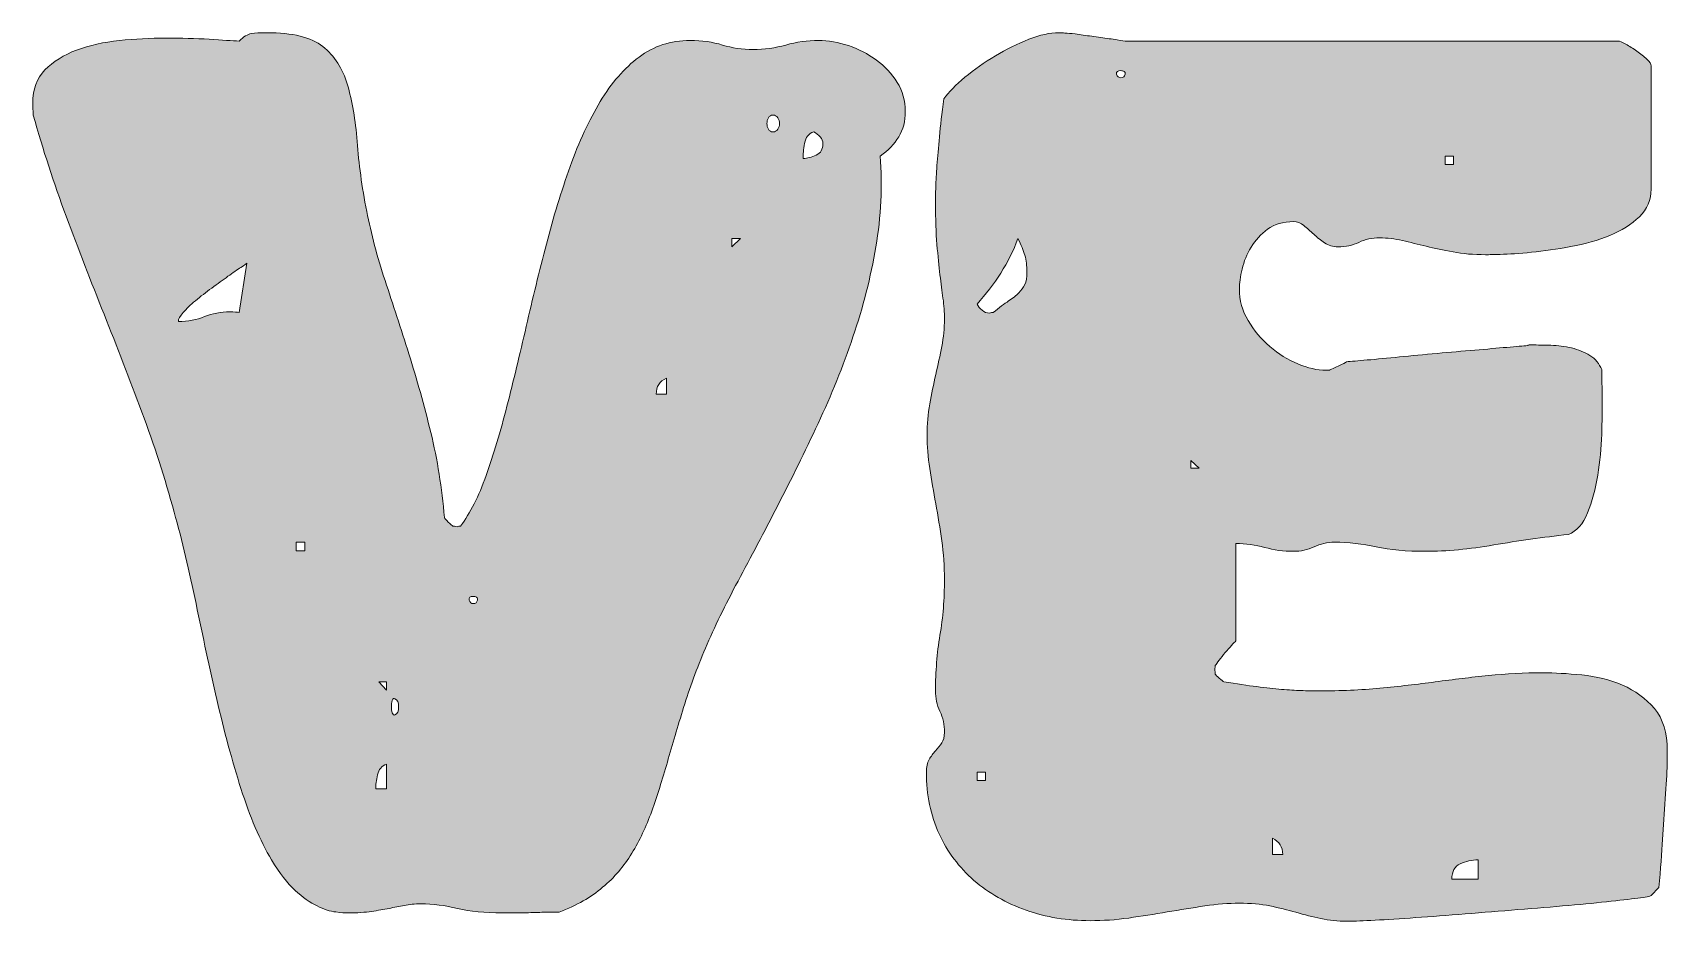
# Model space of a CAD drawing. Header units: inches. Extents: x 149 to 931, y -941 to -139.
# Drawn here: x 387.9 to 566.2, y -831.4 to -734.5 of the extents above; entities that cross this region are included whole.
import ezdxf

# ---------------------------------------------------------------- set-up
doc = ezdxf.new("R2010")
doc.units = ezdxf.units.IN
doc.header["$MEASUREMENT"] = 0
doc.layers.add('Layer 1', color=7, linetype='Continuous')

# ---------------------------------------------------------------- blocks, each defined once
blk = doc.blocks.new('block 4')
at = {"layer": 'Layer 1', "true_color": 0xff53a7}
h = blk.add_hatch(color=241, dxfattribs=at)
h.dxf.hatch_style = 2
edge = h.paths.add_edge_path()
edge.add_spline(control_points=[(439.09, -830.53), (437.21, -830.53), (435.59, -830.37), (434.23, -830.04), (432.88, -829.71), (431.54, -829.55), (430.23, -829.55), (429.57, -829.55), (428.97, -829.6), (428.42, -829.71), (427.88, -829.82), (427.32, -829.93), (426.75, -830.04), (426.18, -830.15), (425.54, -830.26), (424.84, -830.37), (424.14, -830.48), (423.29, -830.53), (422.28, -830.53), (421.98, -830.53), (421.53, -830.5), (420.94, -830.43), (420.35, -830.37), (419.67, -830.15), (418.9, -829.77), (418.14, -829.4), (417.34, -828.83), (416.5, -828.07), (415.67, -827.3), (414.82, -826.2), (413.94, -824.75), (412.67, -822.61), (411.56, -820.01), (410.6, -816.97), (409.63, -813.93), (408.76, -810.69), (407.97, -807.25), (407.18, -803.82), (406.43, -800.33), (405.7, -796.78), (404.98, -793.24), (404.18, -789.91), (403.31, -786.8), (402.3, -783.08), (401.13, -779.44), (399.79, -775.87), (398.46, -772.3), (397.08, -768.74), (395.66, -765.2), (394.24, -761.65), (392.86, -758.09), (391.52, -754.5), (390.19, -750.91), (388.99, -747.23), (387.94, -743.46), (387.94, -743.38), (387.93, -743.16), (387.91, -742.81), (387.89, -742.46), (387.88, -742.24), (387.88, -742.15), (387.88, -740.66), (388.33, -739.46), (389.22, -738.54), (390.12, -737.62), (391.27, -736.9), (392.67, -736.37), (394.07, -735.85), (395.63, -735.5), (397.33, -735.32), (399.04, -735.15), (400.72, -735.06), (402.39, -735.06), (404.1, -735.06), (405.67, -735.1), (407.12, -735.19), (408.56, -735.28), (409.65, -735.35), (410.4, -735.39), (410.88, -734.91), (411.33, -734.64), (411.74, -734.57), (412.16, -734.5), (412.65, -734.47), (413.22, -734.47), (413.22, -734.47), (413.42, -734.47), (413.42, -734.47), (416.22, -734.47), (418.26, -734.97), (419.53, -735.98), (420.8, -736.99), (421.69, -738.38), (422.22, -740.15), (422.74, -741.92), (423.09, -743.99), (423.27, -746.35), (423.44, -748.72), (423.79, -751.26), (424.32, -753.97), (424.8, -756.42), (425.47, -758.94), (426.32, -761.52), (427.18, -764.11), (428.04, -766.77), (428.92, -769.53), (429.79, -772.29), (430.59, -775.15), (431.31, -778.1), (432.03, -781.06), (432.53, -784.15), (432.79, -787.39), (432.83, -787.48), (432.97, -787.64), (433.22, -787.88), (433.46, -788.13), (433.62, -788.27), (433.71, -788.31), (433.71, -788.31), (433.91, -788.31), (433.91, -788.31), (433.95, -788.35), (434.04, -788.38), (434.17, -788.38), (434.21, -788.38), (434.28, -788.37), (434.37, -788.34), (434.45, -788.32), (434.52, -788.31), (434.56, -788.31), (435.61, -786.91), (436.54, -785.07), (437.35, -782.79), (438.16, -780.52), (438.92, -778), (439.62, -775.24), (440.32, -772.49), (441.02, -769.59), (441.72, -766.54), (442.42, -763.5), (443.15, -760.5), (443.92, -757.55), (444.68, -754.59), (445.55, -751.77), (446.51, -749.08), (447.47, -746.39), (448.57, -744.02), (449.79, -741.99), (451.02, -739.95), (452.43, -738.33), (454.03, -737.13), (455.63, -735.93), (457.48, -735.32), (459.58, -735.32), (460.89, -735.32), (462.07, -735.49), (463.12, -735.82), (464.17, -736.14), (465.29, -736.31), (466.47, -736.31), (467.7, -736.31), (468.89, -736.14), (470.05, -735.82), (471.21, -735.49), (472.4, -735.32), (473.63, -735.32), (474.68, -735.32), (475.76, -735.51), (476.88, -735.88), (478, -736.25), (479.01, -736.78), (479.93, -737.46), (480.85, -738.14), (481.61, -738.95), (482.2, -739.89), (482.79, -740.83), (483.08, -741.89), (483.08, -743.07), (483.08, -744.12), (482.84, -745.04), (482.36, -745.83), (481.88, -746.62), (481.2, -747.32), (480.33, -747.93), (480.59, -751.21), (480.43, -754.52), (479.87, -757.84), (479.3, -761.17), (478.47, -764.44), (477.37, -767.66), (476.28, -770.88), (475.01, -774.03), (473.56, -777.12), (472.12, -780.2), (470.65, -783.19), (469.16, -786.08), (467.68, -788.97), (466.23, -791.71), (464.83, -794.32), (463.43, -796.92), (462.25, -799.36), (461.28, -801.64), (460.32, -803.87), (459.52, -806.03), (458.89, -808.11), (458.25, -810.19), (457.66, -812.18), (457.12, -814.08), (456.57, -815.99), (456, -817.77), (455.41, -819.43), (454.82, -821.1), (454.09, -822.63), (453.24, -824.03), (452.39, -825.43), (451.33, -826.67), (450.06, -827.74), (448.79, -828.81), (447.21, -829.72), (445.33, -830.46), (445.11, -830.46), (444.71, -830.46), (444.12, -830.46), (443.52, -830.46), (442.89, -830.48), (442.21, -830.5), (441.53, -830.52), (440.9, -830.53), (440.31, -830.53), (439.72, -830.53), (439.31, -830.53), (439.09, -830.53)], knot_values=[0, 0, 0, 0, 1, 1, 1, 2, 2, 2, 3, 3, 3, 4, 4, 4, 5, 5, 5, 6, 6, 6, 7, 7, 7, 8, 8, 8, 9, 9, 9, 10, 10, 10, 11, 11, 11, 12, 12, 12, 13, 13, 13, 14, 14, 14, 15, 15, 15, 16, 16, 16, 17, 17, 17, 18, 18, 18, 19, 19, 19, 20, 20, 20, 21, 21, 21, 22, 22, 22, 23, 23, 23, 24, 24, 24, 25, 25, 25, 26, 26, 26, 27, 27, 27, 28, 28, 28, 29, 29, 29, 30, 30, 30, 31, 31, 31, 32, 32, 32, 33, 33, 33, 34, 34, 34, 35, 35, 35, 36, 36, 36, 37, 37, 37, 38, 38, 38, 39, 39, 39, 40, 40, 40, 41, 41, 41, 42, 42, 42, 43, 43, 43, 44, 44, 44, 45, 45, 45, 46, 46, 46, 47, 47, 47, 48, 48, 48, 49, 49, 49, 50, 50, 50, 51, 51, 51, 52, 52, 52, 53, 53, 53, 54, 54, 54, 55, 55, 55, 56, 56, 56, 57, 57, 57, 58, 58, 58, 59, 59, 59, 60, 60, 60, 61, 61, 61, 62, 62, 62, 63, 63, 63, 64, 64, 64, 65, 65, 65, 66, 66, 66, 67, 67, 67, 68, 68, 68, 69, 69, 69, 70, 70, 70, 71, 71, 71, 72, 72, 72, 73, 73, 73, 74, 74, 74, 75, 75, 75, 76, 76, 76, 77, 77, 77, 77], degree=3, periodic=1)
edge = h.paths.add_edge_path()
edge.add_spline(control_points=[(411.25, -759.62), (411.21, -759.66), (410.99, -759.81), (410.6, -760.08), (410.2, -760.34), (409.73, -760.67), (409.18, -761.06), (408.64, -761.46), (408.05, -761.88), (407.41, -762.34), (406.78, -762.8), (406.19, -763.26), (405.64, -763.72), (405.09, -764.18), (404.64, -764.61), (404.29, -765), (403.94, -765.39), (403.77, -765.72), (403.77, -765.99), (404.82, -765.99), (405.77, -765.81), (406.62, -765.46), (407.48, -765.11), (408.41, -764.94), (409.41, -764.94), (409.85, -764.94), (410.18, -764.96), (410.4, -765), (410.4, -765), (411.25, -759.62), (411.25, -759.62)], knot_values=[0, 0, 0, 0, 1, 1, 1, 2, 2, 2, 3, 3, 3, 4, 4, 4, 5, 5, 5, 6, 6, 6, 7, 7, 7, 8, 8, 8, 9, 9, 9, 10, 10, 10, 10], degree=3, periodic=1)
h.paths.add_polyline_path([(416.64, -790.08), (416.64, -791), (417.56, -791), (417.56, -790.08)])
edge = h.paths.add_edge_path()
edge.add_spline(control_points=[(426.49, -817), (426.49, -817), (426.49, -814.31), (426.49, -814.31), (425.96, -814.49), (425.63, -814.87), (425.5, -815.46), (425.37, -816.05), (425.3, -816.57), (425.3, -817), (425.3, -817), (426.49, -817), (426.49, -817)], knot_values=[0, 0, 0, 0, 1, 1, 1, 2, 2, 2, 3, 3, 3, 4, 4, 4, 4], degree=3, periodic=1)
h.paths.add_polyline_path([(426.49, -806.24), (426.49, -805.32), (425.63, -805.32)])
edge = h.paths.add_edge_path()
edge.add_spline(control_points=[(427.4, -808.93), (427.67, -808.8), (427.8, -808.5), (427.8, -808.04), (427.8, -807.58), (427.67, -807.29), (427.4, -807.16), (427.27, -807.07), (427.18, -807.13), (427.11, -807.35), (427.04, -807.57), (427.01, -807.8), (427.01, -808.04), (427.01, -808.28), (427.04, -808.5), (427.11, -808.7), (427.18, -808.89), (427.27, -808.97), (427.4, -808.93)], knot_values=[0, 0, 0, 0, 1, 1, 1, 2, 2, 2, 3, 3, 3, 4, 4, 4, 5, 5, 5, 6, 6, 6, 6], degree=3, periodic=1)
edge = h.paths.add_edge_path()
edge.add_spline(control_points=[(436.4, -796.39), (436.44, -796.26), (436.41, -796.16), (436.3, -796.09), (436.19, -796.03), (436.07, -795.99), (435.94, -795.99), (435.59, -795.99), (435.44, -796.12), (435.48, -796.39), (435.57, -796.65), (435.72, -796.78), (435.94, -796.78), (436.2, -796.78), (436.36, -796.65), (436.4, -796.39)], knot_values=[0, 0, 0, 0, 1, 1, 1, 2, 2, 2, 3, 3, 3, 4, 4, 4, 5, 5, 5, 5], degree=3, periodic=1)
edge = h.paths.add_edge_path()
edge.add_spline(control_points=[(457.02, -772.16), (456.27, -772.51), (455.9, -773.1), (455.9, -773.93), (455.9, -773.93), (457.02, -773.93), (457.02, -773.93), (457.02, -773.93), (457.02, -772.16), (457.02, -772.16)], knot_values=[0, 0, 0, 0, 1, 1, 1, 2, 2, 2, 3, 3, 3, 3], degree=3, periodic=1)
h.paths.add_polyline_path([(464.17, -757.84), (465.09, -756.93), (464.17, -756.93)])
edge = h.paths.add_edge_path()
edge.add_spline(control_points=[(468.64, -743.46), (468.42, -743.46), (468.26, -743.56), (468.15, -743.76), (468.04, -743.96), (467.98, -744.17), (467.98, -744.39), (467.98, -744.6), (468.04, -744.81), (468.15, -745.01), (468.26, -745.21), (468.42, -745.3), (468.64, -745.3), (468.86, -745.3), (469.03, -745.21), (469.16, -745.01), (469.3, -744.81), (469.36, -744.6), (469.36, -744.39), (469.36, -744.17), (469.3, -743.96), (469.16, -743.76), (469.03, -743.56), (468.86, -743.46), (468.64, -743.46)], knot_values=[0, 0, 0, 0, 1, 1, 1, 2, 2, 2, 3, 3, 3, 4, 4, 4, 5, 5, 5, 6, 6, 6, 7, 7, 7, 8, 8, 8, 8], degree=3, periodic=1)
edge = h.paths.add_edge_path()
edge.add_spline(control_points=[(473.1, -745.3), (472.53, -745.48), (472.19, -745.89), (472.09, -746.55), (471.98, -747.21), (471.92, -747.76), (471.92, -748.19), (472.4, -748.19), (472.88, -748.07), (473.37, -747.83), (473.85, -747.59), (474.09, -747.19), (474.09, -746.62), (474.09, -746.31), (473.99, -746.05), (473.79, -745.83), (473.6, -745.61), (473.37, -745.44), (473.1, -745.3)], knot_values=[0, 0, 0, 0, 1, 1, 1, 2, 2, 2, 3, 3, 3, 4, 4, 4, 5, 5, 5, 6, 6, 6, 6], degree=3, periodic=1)
h = blk.add_hatch(color=241, dxfattribs=at)
h.dxf.hatch_style = 2
edge = h.paths.add_edge_path()
edge.add_spline(control_points=[(487.29, -741.69), (487.81, -740.95), (488.58, -740.16), (489.58, -739.33), (490.59, -738.5), (491.7, -737.72), (492.9, -737), (494.1, -736.28), (495.32, -735.68), (496.55, -735.19), (497.77, -734.71), (498.86, -734.47), (499.83, -734.47), (499.91, -734.47), (500.08, -734.48), (500.32, -734.5), (500.56, -734.53), (500.7, -734.54), (500.75, -734.54), (501.01, -734.54), (501.44, -734.58), (502.03, -734.67), (502.62, -734.75), (503.24, -734.84), (503.9, -734.93), (504.56, -735.02), (505.18, -735.1), (505.77, -735.19), (506.36, -735.28), (506.79, -735.35), (507.05, -735.39), (507.05, -735.39), (560.83, -735.39), (560.83, -735.39), (561, -735.39), (561.29, -735.5), (561.68, -735.72), (562.07, -735.94), (562.48, -736.19), (562.89, -736.47), (563.31, -736.76), (563.67, -737.05), (563.98, -737.36), (564.28, -737.67), (564.44, -737.91), (564.44, -738.08), (564.44, -738.08), (564.44, -751.54), (564.44, -751.54), (564.44, -752.72), (564.01, -753.73), (563.16, -754.56), (562.3, -755.39), (561.23, -756.07), (559.94, -756.6), (558.65, -757.12), (557.24, -757.53), (555.7, -757.81), (554.17, -758.1), (552.74, -758.3), (551.4, -758.44), (550.07, -758.57), (548.93, -758.64), (547.99, -758.67), (547.05, -758.69), (546.51, -758.7), (546.38, -758.7), (545.07, -758.7), (543.89, -758.6), (542.84, -758.4), (541.78, -758.21), (540.81, -758), (539.91, -757.78), (539.02, -757.56), (538.15, -757.35), (537.32, -757.16), (536.49, -756.96), (535.66, -756.86), (534.82, -756.86), (533.99, -756.86), (533.24, -757.02), (532.56, -757.35), (531.88, -757.68), (531.12, -757.84), (530.29, -757.84), (529.73, -757.84), (529.23, -757.7), (528.82, -757.42), (528.4, -757.13), (528.01, -756.82), (527.64, -756.47), (527.26, -756.12), (526.9, -755.8), (526.55, -755.51), (526.2, -755.23), (525.83, -755.09), (525.44, -755.09), (524.3, -755.09), (523.36, -755.36), (522.61, -755.91), (521.87, -756.46), (521.27, -757.11), (520.81, -757.88), (520.35, -758.64), (520.02, -759.44), (519.82, -760.27), (519.62, -761.11), (519.53, -761.83), (519.53, -762.44), (519.53, -763.67), (519.84, -764.82), (520.48, -765.89), (521.11, -766.96), (521.9, -767.9), (522.84, -768.71), (523.78, -769.52), (524.8, -770.16), (525.9, -770.62), (526.99, -771.07), (528.02, -771.31), (528.98, -771.31), (529.07, -771.31), (529.17, -771.31), (529.28, -771.31), (529.38, -771.31), (529.44, -771.28), (529.44, -771.24), (529.57, -771.2), (529.88, -771.06), (530.36, -770.84), (530.84, -770.63), (531.12, -770.47), (531.21, -770.39), (531.69, -770.34), (532.45, -770.28), (533.48, -770.19), (534.51, -770.1), (535.68, -769.99), (536.99, -769.86), (538.3, -769.73), (539.67, -769.6), (541.1, -769.47), (542.52, -769.34), (543.89, -769.22), (545.2, -769.11), (546.51, -769), (547.68, -768.9), (548.71, -768.81), (549.74, -768.72), (550.5, -768.66), (550.98, -768.61), (550.98, -768.57), (551.03, -768.55), (551.14, -768.55), (551.25, -768.55), (551.35, -768.55), (551.44, -768.55), (552.05, -768.55), (552.74, -768.56), (553.51, -768.58), (554.27, -768.6), (555.02, -768.7), (555.77, -768.88), (556.51, -769.05), (557.18, -769.33), (557.77, -769.7), (558.36, -770.07), (558.79, -770.58), (559.05, -771.24), (559.05, -771.37), (559.05, -771.61), (559.05, -771.96), (559.05, -772.31), (559.06, -772.68), (559.09, -773.08), (559.11, -773.47), (559.12, -773.83), (559.12, -774.16), (559.12, -774.49), (559.12, -774.72), (559.12, -774.85), (559.12, -775.68), (559.1, -776.83), (559.05, -778.3), (559.01, -779.76), (558.87, -781.25), (558.63, -782.76), (558.38, -784.27), (558.01, -785.64), (557.51, -786.87), (557.01, -788.09), (556.32, -788.88), (555.44, -789.23), (552.64, -789.54), (549.92, -789.92), (547.27, -790.38), (544.62, -790.84), (542.13, -791.07), (539.81, -791.07), (537.76, -791.07), (535.97, -790.9), (534.46, -790.58), (532.95, -790.25), (531.43, -790.08), (529.9, -790.08), (529.11, -790.08), (528.37, -790.25), (527.67, -790.58), (526.97, -790.9), (526.22, -791.07), (525.44, -791.07), (524.34, -791.07), (523.29, -790.93), (522.28, -790.64), (521.28, -790.36), (520.23, -790.22), (519.13, -790.22), (519.13, -790.22), (519.13, -800.85), (519.13, -800.85), (519.04, -800.94), (518.89, -801.1), (518.67, -801.34), (518.45, -801.59), (518.22, -801.85), (517.98, -802.13), (517.74, -802.42), (517.52, -802.69), (517.33, -802.95), (517.13, -803.22), (516.99, -803.41), (516.9, -803.54), (516.9, -803.54), (516.9, -803.74), (516.9, -803.74), (516.86, -803.78), (516.83, -803.87), (516.83, -804), (516.83, -804.05), (516.84, -804.12), (516.87, -804.23), (516.89, -804.34), (516.9, -804.42), (516.9, -804.46), (516.94, -804.55), (517.09, -804.7), (517.33, -804.92), (517.57, -805.14), (517.73, -805.27), (517.82, -805.32), (519.22, -805.54), (520.42, -805.71), (521.43, -805.84), (522.44, -805.97), (523.33, -806.07), (524.12, -806.14), (524.91, -806.2), (525.62, -806.25), (526.26, -806.27), (526.89, -806.29), (527.54, -806.3), (528.19, -806.3), (530.56, -806.3), (532.78, -806.2), (534.86, -806.01), (536.94, -805.81), (538.95, -805.58), (540.9, -805.32), (542.85, -805.05), (544.78, -804.82), (546.71, -804.63), (548.63, -804.43), (550.61, -804.33), (552.62, -804.33), (553.89, -804.33), (555.31, -804.41), (556.89, -804.56), (558.46, -804.71), (559.94, -805.09), (561.32, -805.68), (562.7, -806.27), (563.86, -807.12), (564.8, -808.24), (565.74, -809.35), (566.21, -810.88), (566.21, -812.8), (566.21, -812.8), (566.21, -814.31), (566.21, -814.31), (566.17, -815.32), (566.09, -816.58), (565.98, -818.09), (565.87, -819.6), (565.77, -821.07), (565.69, -822.52), (565.6, -823.96), (565.47, -825.72), (565.29, -827.77), (565.29, -827.77), (564.44, -828.63), (564.44, -828.63), (564.35, -828.71), (563.87, -828.81), (562.99, -828.92), (562.12, -829.03), (560.98, -829.16), (559.58, -829.32), (558.18, -829.47), (556.58, -829.62), (554.79, -829.77), (552.99, -829.93), (551.13, -830.08), (549.2, -830.23), (547.28, -830.39), (545.36, -830.54), (543.46, -830.7), (541.55, -830.85), (539.78, -830.98), (538.14, -831.09), (536.5, -831.2), (535.08, -831.29), (533.87, -831.35), (532.67, -831.42), (531.8, -831.45), (531.28, -831.45), (530.27, -831.45), (529.32, -831.35), (528.42, -831.15), (527.53, -830.96), (526.62, -830.73), (525.7, -830.46), (524.78, -830.2), (523.83, -829.97), (522.84, -829.77), (521.86, -829.58), (520.75, -829.48), (519.53, -829.48), (518.34, -829.48), (517.09, -829.58), (515.75, -829.77), (514.41, -829.97), (513.05, -830.19), (511.65, -830.43), (510.25, -830.67), (508.84, -830.89), (507.45, -831.09), (506.04, -831.29), (504.64, -831.38), (503.24, -831.38), (500.75, -831.38), (498.42, -831), (496.25, -830.23), (494.08, -829.47), (492.19, -828.39), (490.57, -826.98), (488.95, -825.58), (487.68, -823.89), (486.76, -821.9), (485.84, -819.9), (485.38, -817.66), (485.38, -815.17), (485.38, -814.6), (485.48, -814.14), (485.68, -813.79), (485.88, -813.44), (486.11, -813.12), (486.37, -812.83), (486.63, -812.55), (486.86, -812.27), (487.06, -811.98), (487.25, -811.7), (487.35, -811.31), (487.35, -810.83), (487.35, -810), (487.19, -809.23), (486.86, -808.53), (486.53, -807.83), (486.37, -807.09), (486.37, -806.3), (486.37, -804.2), (486.53, -802.18), (486.86, -800.23), (487.19, -798.28), (487.35, -796.26), (487.35, -794.15), (487.35, -792.71), (487.25, -791.3), (487.06, -789.92), (486.86, -788.54), (486.64, -787.19), (486.4, -785.88), (486.16, -784.57), (485.94, -783.29), (485.74, -782.04), (485.55, -780.79), (485.45, -779.58), (485.45, -778.4), (485.45, -777.22), (485.55, -776.08), (485.74, -774.98), (485.94, -773.89), (486.16, -772.82), (486.4, -771.77), (486.64, -770.71), (486.86, -769.7), (487.06, -768.71), (487.25, -767.73), (487.35, -766.73), (487.35, -765.72), (487.35, -764.98), (487.3, -764.22), (487.19, -763.46), (487.08, -762.69), (486.97, -761.84), (486.86, -760.9), (486.75, -759.96), (486.64, -758.85), (486.53, -757.58), (486.42, -756.31), (486.37, -754.82), (486.37, -753.12), (486.37, -752.59), (486.38, -751.99), (486.4, -751.31), (486.42, -750.63), (486.47, -749.85), (486.53, -748.95), (486.6, -748.05), (486.69, -747.01), (486.8, -745.83), (486.9, -744.65), (487.07, -743.27), (487.29, -741.69)], knot_values=[0, 0, 0, 0, 1, 1, 1, 2, 2, 2, 3, 3, 3, 4, 4, 4, 5, 5, 5, 6, 6, 6, 7, 7, 7, 8, 8, 8, 9, 9, 9, 10, 10, 10, 11, 11, 11, 12, 12, 12, 13, 13, 13, 14, 14, 14, 15, 15, 15, 16, 16, 16, 17, 17, 17, 18, 18, 18, 19, 19, 19, 20, 20, 20, 21, 21, 21, 22, 22, 22, 23, 23, 23, 24, 24, 24, 25, 25, 25, 26, 26, 26, 27, 27, 27, 28, 28, 28, 29, 29, 29, 30, 30, 30, 31, 31, 31, 32, 32, 32, 33, 33, 33, 34, 34, 34, 35, 35, 35, 36, 36, 36, 37, 37, 37, 38, 38, 38, 39, 39, 39, 40, 40, 40, 41, 41, 41, 42, 42, 42, 43, 43, 43, 44, 44, 44, 45, 45, 45, 46, 46, 46, 47, 47, 47, 48, 48, 48, 49, 49, 49, 50, 50, 50, 51, 51, 51, 52, 52, 52, 53, 53, 53, 54, 54, 54, 55, 55, 55, 56, 56, 56, 57, 57, 57, 58, 58, 58, 59, 59, 59, 60, 60, 60, 61, 61, 61, 62, 62, 62, 63, 63, 63, 64, 64, 64, 65, 65, 65, 66, 66, 66, 67, 67, 67, 68, 68, 68, 69, 69, 69, 70, 70, 70, 71, 71, 71, 72, 72, 72, 73, 73, 73, 74, 74, 74, 75, 75, 75, 76, 76, 76, 77, 77, 77, 78, 78, 78, 79, 79, 79, 80, 80, 80, 81, 81, 81, 82, 82, 82, 83, 83, 83, 84, 84, 84, 85, 85, 85, 86, 86, 86, 87, 87, 87, 88, 88, 88, 89, 89, 89, 90, 90, 90, 91, 91, 91, 92, 92, 92, 93, 93, 93, 94, 94, 94, 95, 95, 95, 96, 96, 96, 97, 97, 97, 98, 98, 98, 99, 99, 99, 100, 100, 100, 101, 101, 101, 102, 102, 102, 103, 103, 103, 104, 104, 104, 105, 105, 105, 106, 106, 106, 107, 107, 107, 108, 108, 108, 109, 109, 109, 110, 110, 110, 111, 111, 111, 112, 112, 112, 113, 113, 113, 114, 114, 114, 115, 115, 115, 116, 116, 116, 117, 117, 117, 118, 118, 118, 119, 119, 119, 120, 120, 120, 121, 121, 121, 122, 122, 122, 123, 123, 123, 124, 124, 124, 125, 125, 125, 126, 126, 126, 127, 127, 127, 128, 128, 128, 129, 129, 129, 130, 130, 130, 131, 131, 131, 132, 132, 132, 133, 133, 133, 134, 134, 134, 135, 135, 135, 136, 136, 136, 137, 137, 137, 138, 138, 138, 139, 139, 139, 140, 140, 140, 141, 141, 141, 142, 142, 142, 143, 143, 143, 144, 144, 144, 144], degree=3, periodic=1)
edge = h.paths.add_edge_path()
edge.add_spline(control_points=[(490.9, -764.08), (491.03, -764.34), (491.22, -764.57), (491.46, -764.77), (491.7, -764.97), (491.97, -765.07), (492.28, -765.07), (492.36, -765.07), (492.43, -765.05), (492.47, -765), (492.47, -765), (492.67, -765), (492.67, -765), (493.33, -764.48), (493.89, -764.06), (494.35, -763.75), (494.81, -763.45), (495.18, -763.15), (495.46, -762.87), (495.75, -762.58), (495.96, -762.28), (496.12, -761.95), (496.27, -761.62), (496.35, -761.17), (496.35, -760.6), (496.35, -759.9), (496.27, -759.29), (496.12, -758.76), (495.96, -758.24), (495.71, -757.63), (495.36, -756.93), (494.88, -758.24), (494.26, -759.5), (493.49, -760.7), (492.73, -761.91), (491.86, -763.03), (490.9, -764.08)], knot_values=[0, 0, 0, 0, 1, 1, 1, 2, 2, 2, 3, 3, 3, 4, 4, 4, 5, 5, 5, 6, 6, 6, 7, 7, 7, 8, 8, 8, 9, 9, 9, 10, 10, 10, 11, 11, 11, 12, 12, 12, 12], degree=3, periodic=1)
h.paths.add_polyline_path([(490.9, -816.09), (491.82, -816.09), (491.82, -815.17), (490.9, -815.17)])
edge = h.paths.add_edge_path()
edge.add_spline(control_points=[(507.05, -739), (507.09, -738.87), (507.06, -738.77), (506.95, -738.71), (506.84, -738.64), (506.72, -738.61), (506.59, -738.61), (506.24, -738.61), (506.09, -738.74), (506.13, -739), (506.22, -739.26), (506.37, -739.39), (506.59, -739.39), (506.85, -739.39), (507.01, -739.26), (507.05, -739)], knot_values=[0, 0, 0, 0, 1, 1, 1, 2, 2, 2, 3, 3, 3, 4, 4, 4, 5, 5, 5, 5], degree=3, periodic=1)
h.paths.add_polyline_path([(514.21, -781.15), (514.21, -782.01), (515.13, -782.01)])
edge = h.paths.add_edge_path()
edge.add_spline(control_points=[(524.25, -824.16), (524.25, -823.33), (523.88, -822.74), (523.14, -822.39), (523.14, -822.39), (523.14, -824.16), (523.14, -824.16), (523.14, -824.16), (524.25, -824.16), (524.25, -824.16)], knot_values=[0, 0, 0, 0, 1, 1, 1, 2, 2, 2, 3, 3, 3, 3], degree=3, periodic=1)
h.paths.add_polyline_path([(541.98, -747.93), (541.98, -748.85), (542.9, -748.85), (542.9, -747.93)])
edge = h.paths.add_edge_path()
edge.add_spline(control_points=[(545.59, -826.85), (545.59, -826.85), (545.59, -824.75), (545.59, -824.75), (544.89, -824.75), (544.24, -824.89), (543.62, -825.18), (543.01, -825.46), (542.7, -826.02), (542.7, -826.85), (542.7, -826.85), (545.59, -826.85), (545.59, -826.85)], knot_values=[0, 0, 0, 0, 1, 1, 1, 2, 2, 2, 3, 3, 3, 4, 4, 4, 4], degree=3, periodic=1)
at = {"layer": 'Layer 1', "lineweight": 0}
for points in [[(541.98, -747.93), (541.98, -748.85), (542.9, -748.85), (542.9, -747.93), (541.98, -747.93)], [(464.17, -757.84), (465.09, -756.93), (464.17, -756.93), (464.17, -757.84)], [(514.21, -781.15), (514.21, -782.01), (515.13, -782.01), (514.21, -781.15)], [(416.64, -790.08), (416.64, -791), (417.56, -791), (417.56, -790.08), (416.64, -790.08)], [(426.49, -806.24), (426.49, -805.32), (425.63, -805.32), (426.49, -806.24)], [(490.9, -816.09), (491.82, -816.09), (491.82, -815.17), (490.9, -815.17), (490.9, -816.09)]]:
    blk.add_lwpolyline(points, dxfattribs=at)
for points, knots in [([(439.09, -830.53), (437.21, -830.53), (435.59, -830.37), (434.23, -830.04), (432.88, -829.71), (431.54, -829.55), (430.23, -829.55), (429.57, -829.55), (428.97, -829.6), (428.42, -829.71), (427.88, -829.82), (427.32, -829.93), (426.75, -830.04), (426.18, -830.15), (425.54, -830.26), (424.84, -830.37), (424.14, -830.48), (423.29, -830.53), (422.28, -830.53), (421.98, -830.53), (421.53, -830.5), (420.94, -830.43), (420.35, -830.37), (419.67, -830.15), (418.9, -829.77), (418.14, -829.4), (417.34, -828.83), (416.5, -828.07), (415.67, -827.3), (414.82, -826.2), (413.94, -824.75), (412.67, -822.61), (411.56, -820.01), (410.6, -816.97), (409.63, -813.93), (408.76, -810.69), (407.97, -807.25), (407.18, -803.82), (406.43, -800.33), (405.7, -796.78), (404.98, -793.24), (404.18, -789.91), (403.31, -786.8), (402.3, -783.08), (401.13, -779.44), (399.79, -775.87), (398.46, -772.3), (397.08, -768.74), (395.66, -765.2), (394.24, -761.65), (392.86, -758.09), (391.52, -754.5), (390.19, -750.91), (388.99, -747.23), (387.94, -743.46), (387.94, -743.38), (387.93, -743.16), (387.91, -742.81), (387.89, -742.46), (387.88, -742.24), (387.88, -742.15), (387.88, -740.66), (388.33, -739.46), (389.22, -738.54), (390.12, -737.62), (391.27, -736.9), (392.67, -736.37), (394.07, -735.85), (395.63, -735.5), (397.33, -735.32), (399.04, -735.15), (400.72, -735.06), (402.39, -735.06), (404.1, -735.06), (405.67, -735.1), (407.12, -735.19), (408.56, -735.28), (409.65, -735.35), (410.4, -735.39), (410.88, -734.91), (411.33, -734.64), (411.74, -734.57), (412.16, -734.5), (412.65, -734.47), (413.22, -734.47), (413.22, -734.47), (413.42, -734.47), (413.42, -734.47), (416.22, -734.47), (418.26, -734.97), (419.53, -735.98), (420.8, -736.99), (421.69, -738.38), (422.22, -740.15), (422.74, -741.92), (423.09, -743.99), (423.27, -746.35), (423.44, -748.72), (423.79, -751.26), (424.32, -753.97), (424.8, -756.42), (425.47, -758.94), (426.32, -761.52), (427.18, -764.11), (428.04, -766.77), (428.92, -769.53), (429.79, -772.29), (430.59, -775.15), (431.31, -778.1), (432.03, -781.06), (432.53, -784.15), (432.79, -787.39), (432.83, -787.48), (432.97, -787.64), (433.22, -787.88), (433.46, -788.13), (433.62, -788.27), (433.71, -788.31), (433.71, -788.31), (433.91, -788.31), (433.91, -788.31), (433.95, -788.35), (434.04, -788.38), (434.17, -788.38), (434.21, -788.38), (434.28, -788.37), (434.37, -788.34), (434.45, -788.32), (434.52, -788.31), (434.56, -788.31), (435.61, -786.91), (436.54, -785.07), (437.35, -782.79), (438.16, -780.52), (438.92, -778), (439.62, -775.24), (440.32, -772.49), (441.02, -769.59), (441.72, -766.54), (442.42, -763.5), (443.15, -760.5), (443.92, -757.55), (444.68, -754.59), (445.55, -751.77), (446.51, -749.08), (447.47, -746.39), (448.57, -744.02), (449.79, -741.99), (451.02, -739.95), (452.43, -738.33), (454.03, -737.13), (455.63, -735.93), (457.48, -735.32), (459.58, -735.32), (460.89, -735.32), (462.07, -735.49), (463.12, -735.82), (464.17, -736.14), (465.29, -736.31), (466.47, -736.31), (467.7, -736.31), (468.89, -736.14), (470.05, -735.82), (471.21, -735.49), (472.4, -735.32), (473.63, -735.32), (474.68, -735.32), (475.76, -735.51), (476.88, -735.88), (478, -736.25), (479.01, -736.78), (479.93, -737.46), (480.85, -738.14), (481.61, -738.95), (482.2, -739.89), (482.79, -740.83), (483.08, -741.89), (483.08, -743.07), (483.08, -744.12), (482.84, -745.04), (482.36, -745.83), (481.88, -746.62), (481.2, -747.32), (480.33, -747.93), (480.59, -751.21), (480.43, -754.52), (479.87, -757.84), (479.3, -761.17), (478.47, -764.44), (477.37, -767.66), (476.28, -770.88), (475.01, -774.03), (473.56, -777.12), (472.12, -780.2), (470.65, -783.19), (469.16, -786.08), (467.68, -788.97), (466.23, -791.71), (464.83, -794.32), (463.43, -796.92), (462.25, -799.36), (461.28, -801.64), (460.32, -803.87), (459.52, -806.03), (458.89, -808.11), (458.25, -810.19), (457.66, -812.18), (457.12, -814.08), (456.57, -815.99), (456, -817.77), (455.41, -819.43), (454.82, -821.1), (454.09, -822.63), (453.24, -824.03), (452.39, -825.43), (451.33, -826.67), (450.06, -827.74), (448.79, -828.81), (447.21, -829.72), (445.33, -830.46), (445.11, -830.46), (444.71, -830.46), (444.12, -830.46), (443.52, -830.46), (442.89, -830.48), (442.21, -830.5), (441.53, -830.52), (440.9, -830.53), (440.31, -830.53), (439.72, -830.53), (439.31, -830.53), (439.09, -830.53)], [0, 0, 0, 0, 1, 1, 1, 2, 2, 2, 3, 3, 3, 4, 4, 4, 5, 5, 5, 6, 6, 6, 7, 7, 7, 8, 8, 8, 9, 9, 9, 10, 10, 10, 11, 11, 11, 12, 12, 12, 13, 13, 13, 14, 14, 14, 15, 15, 15, 16, 16, 16, 17, 17, 17, 18, 18, 18, 19, 19, 19, 20, 20, 20, 21, 21, 21, 22, 22, 22, 23, 23, 23, 24, 24, 24, 25, 25, 25, 26, 26, 26, 27, 27, 27, 28, 28, 28, 29, 29, 29, 30, 30, 30, 31, 31, 31, 32, 32, 32, 33, 33, 33, 34, 34, 34, 35, 35, 35, 36, 36, 36, 37, 37, 37, 38, 38, 38, 39, 39, 39, 40, 40, 40, 41, 41, 41, 42, 42, 42, 43, 43, 43, 44, 44, 44, 45, 45, 45, 46, 46, 46, 47, 47, 47, 48, 48, 48, 49, 49, 49, 50, 50, 50, 51, 51, 51, 52, 52, 52, 53, 53, 53, 54, 54, 54, 55, 55, 55, 56, 56, 56, 57, 57, 57, 58, 58, 58, 59, 59, 59, 60, 60, 60, 61, 61, 61, 62, 62, 62, 63, 63, 63, 64, 64, 64, 65, 65, 65, 66, 66, 66, 67, 67, 67, 68, 68, 68, 69, 69, 69, 70, 70, 70, 71, 71, 71, 72, 72, 72, 73, 73, 73, 74, 74, 74, 75, 75, 75, 76, 76, 76, 77, 77, 77, 77]), ([(487.29, -741.69), (487.81, -740.95), (488.58, -740.16), (489.58, -739.33), (490.59, -738.5), (491.7, -737.72), (492.9, -737), (494.1, -736.28), (495.32, -735.68), (496.55, -735.19), (497.77, -734.71), (498.86, -734.47), (499.83, -734.47), (499.91, -734.47), (500.08, -734.48), (500.32, -734.5), (500.56, -734.53), (500.7, -734.54), (500.75, -734.54), (501.01, -734.54), (501.44, -734.58), (502.03, -734.67), (502.62, -734.75), (503.24, -734.84), (503.9, -734.93), (504.56, -735.02), (505.18, -735.1), (505.77, -735.19), (506.36, -735.28), (506.79, -735.35), (507.05, -735.39), (507.05, -735.39), (560.83, -735.39), (560.83, -735.39), (561, -735.39), (561.29, -735.5), (561.68, -735.72), (562.07, -735.94), (562.48, -736.19), (562.89, -736.47), (563.31, -736.76), (563.67, -737.05), (563.98, -737.36), (564.28, -737.67), (564.44, -737.91), (564.44, -738.08), (564.44, -738.08), (564.44, -751.54), (564.44, -751.54), (564.44, -752.72), (564.01, -753.73), (563.16, -754.56), (562.3, -755.39), (561.23, -756.07), (559.94, -756.6), (558.65, -757.12), (557.24, -757.53), (555.7, -757.81), (554.17, -758.1), (552.74, -758.3), (551.4, -758.44), (550.07, -758.57), (548.93, -758.64), (547.99, -758.67), (547.05, -758.69), (546.51, -758.7), (546.38, -758.7), (545.07, -758.7), (543.89, -758.6), (542.84, -758.4), (541.78, -758.21), (540.81, -758), (539.91, -757.78), (539.02, -757.56), (538.15, -757.35), (537.32, -757.16), (536.49, -756.96), (535.66, -756.86), (534.82, -756.86), (533.99, -756.86), (533.24, -757.02), (532.56, -757.35), (531.88, -757.68), (531.12, -757.84), (530.29, -757.84), (529.73, -757.84), (529.23, -757.7), (528.82, -757.42), (528.4, -757.13), (528.01, -756.82), (527.64, -756.47), (527.26, -756.12), (526.9, -755.8), (526.55, -755.51), (526.2, -755.23), (525.83, -755.09), (525.44, -755.09), (524.3, -755.09), (523.36, -755.36), (522.61, -755.91), (521.87, -756.46), (521.27, -757.11), (520.81, -757.88), (520.35, -758.64), (520.02, -759.44), (519.82, -760.27), (519.62, -761.11), (519.53, -761.83), (519.53, -762.44), (519.53, -763.67), (519.84, -764.82), (520.48, -765.89), (521.11, -766.96), (521.9, -767.9), (522.84, -768.71), (523.78, -769.52), (524.8, -770.16), (525.9, -770.62), (526.99, -771.07), (528.02, -771.31), (528.98, -771.31), (529.07, -771.31), (529.17, -771.31), (529.28, -771.31), (529.38, -771.31), (529.44, -771.28), (529.44, -771.24), (529.57, -771.2), (529.88, -771.06), (530.36, -770.84), (530.84, -770.63), (531.12, -770.47), (531.21, -770.39), (531.69, -770.34), (532.45, -770.28), (533.48, -770.19), (534.51, -770.1), (535.68, -769.99), (536.99, -769.86), (538.3, -769.73), (539.67, -769.6), (541.1, -769.47), (542.52, -769.34), (543.89, -769.22), (545.2, -769.11), (546.51, -769), (547.68, -768.9), (548.71, -768.81), (549.74, -768.72), (550.5, -768.66), (550.98, -768.61), (550.98, -768.57), (551.03, -768.55), (551.14, -768.55), (551.25, -768.55), (551.35, -768.55), (551.44, -768.55), (552.05, -768.55), (552.74, -768.56), (553.51, -768.58), (554.27, -768.6), (555.02, -768.7), (555.77, -768.88), (556.51, -769.05), (557.18, -769.33), (557.77, -769.7), (558.36, -770.07), (558.79, -770.58), (559.05, -771.24), (559.05, -771.37), (559.05, -771.61), (559.05, -771.96), (559.05, -772.31), (559.06, -772.68), (559.09, -773.08), (559.11, -773.47), (559.12, -773.83), (559.12, -774.16), (559.12, -774.49), (559.12, -774.72), (559.12, -774.85), (559.12, -775.68), (559.1, -776.83), (559.05, -778.3), (559.01, -779.76), (558.87, -781.25), (558.63, -782.76), (558.38, -784.27), (558.01, -785.64), (557.51, -786.87), (557.01, -788.09), (556.32, -788.88), (555.44, -789.23), (552.64, -789.54), (549.92, -789.92), (547.27, -790.38), (544.62, -790.84), (542.13, -791.07), (539.81, -791.07), (537.76, -791.07), (535.97, -790.9), (534.46, -790.58), (532.95, -790.25), (531.43, -790.08), (529.9, -790.08), (529.11, -790.08), (528.37, -790.25), (527.67, -790.58), (526.97, -790.9), (526.22, -791.07), (525.44, -791.07), (524.34, -791.07), (523.29, -790.93), (522.28, -790.64), (521.28, -790.36), (520.23, -790.22), (519.13, -790.22), (519.13, -790.22), (519.13, -800.85), (519.13, -800.85), (519.04, -800.94), (518.89, -801.1), (518.67, -801.34), (518.45, -801.59), (518.22, -801.85), (517.98, -802.13), (517.74, -802.42), (517.52, -802.69), (517.33, -802.95), (517.13, -803.22), (516.99, -803.41), (516.9, -803.54), (516.9, -803.54), (516.9, -803.74), (516.9, -803.74), (516.86, -803.78), (516.83, -803.87), (516.83, -804), (516.83, -804.05), (516.84, -804.12), (516.87, -804.23), (516.89, -804.34), (516.9, -804.42), (516.9, -804.46), (516.94, -804.55), (517.09, -804.7), (517.33, -804.92), (517.57, -805.14), (517.73, -805.27), (517.82, -805.32), (519.22, -805.54), (520.42, -805.71), (521.43, -805.84), (522.44, -805.97), (523.33, -806.07), (524.12, -806.14), (524.91, -806.2), (525.62, -806.25), (526.26, -806.27), (526.89, -806.29), (527.54, -806.3), (528.19, -806.3), (530.56, -806.3), (532.78, -806.2), (534.86, -806.01), (536.94, -805.81), (538.95, -805.58), (540.9, -805.32), (542.85, -805.05), (544.78, -804.82), (546.71, -804.63), (548.63, -804.43), (550.61, -804.33), (552.62, -804.33), (553.89, -804.33), (555.31, -804.41), (556.89, -804.56), (558.46, -804.71), (559.94, -805.09), (561.32, -805.68), (562.7, -806.27), (563.86, -807.12), (564.8, -808.24), (565.74, -809.35), (566.21, -810.88), (566.21, -812.8), (566.21, -812.8), (566.21, -814.31), (566.21, -814.31), (566.17, -815.32), (566.09, -816.58), (565.98, -818.09), (565.87, -819.6), (565.77, -821.07), (565.69, -822.52), (565.6, -823.96), (565.47, -825.72), (565.29, -827.77), (565.29, -827.77), (564.44, -828.63), (564.44, -828.63), (564.35, -828.71), (563.87, -828.81), (562.99, -828.92), (562.12, -829.03), (560.98, -829.16), (559.58, -829.32), (558.18, -829.47), (556.58, -829.62), (554.79, -829.77), (552.99, -829.93), (551.13, -830.08), (549.2, -830.23), (547.28, -830.39), (545.36, -830.54), (543.46, -830.7), (541.55, -830.85), (539.78, -830.98), (538.14, -831.09), (536.5, -831.2), (535.08, -831.29), (533.87, -831.35), (532.67, -831.42), (531.8, -831.45), (531.28, -831.45), (530.27, -831.45), (529.32, -831.35), (528.42, -831.15), (527.53, -830.96), (526.62, -830.73), (525.7, -830.46), (524.78, -830.2), (523.83, -829.97), (522.84, -829.77), (521.86, -829.58), (520.75, -829.48), (519.53, -829.48), (518.34, -829.48), (517.09, -829.58), (515.75, -829.77), (514.41, -829.97), (513.05, -830.19), (511.65, -830.43), (510.25, -830.67), (508.84, -830.89), (507.45, -831.09), (506.04, -831.29), (504.64, -831.38), (503.24, -831.38), (500.75, -831.38), (498.42, -831), (496.25, -830.23), (494.08, -829.47), (492.19, -828.39), (490.57, -826.98), (488.95, -825.58), (487.68, -823.89), (486.76, -821.9), (485.84, -819.9), (485.38, -817.66), (485.38, -815.17), (485.38, -814.6), (485.48, -814.14), (485.68, -813.79), (485.88, -813.44), (486.11, -813.12), (486.37, -812.83), (486.63, -812.55), (486.86, -812.27), (487.06, -811.98), (487.25, -811.7), (487.35, -811.31), (487.35, -810.83), (487.35, -810), (487.19, -809.23), (486.86, -808.53), (486.53, -807.83), (486.37, -807.09), (486.37, -806.3), (486.37, -804.2), (486.53, -802.18), (486.86, -800.23), (487.19, -798.28), (487.35, -796.26), (487.35, -794.15), (487.35, -792.71), (487.25, -791.3), (487.06, -789.92), (486.86, -788.54), (486.64, -787.19), (486.4, -785.88), (486.16, -784.57), (485.94, -783.29), (485.74, -782.04), (485.55, -780.79), (485.45, -779.58), (485.45, -778.4), (485.45, -777.22), (485.55, -776.08), (485.74, -774.98), (485.94, -773.89), (486.16, -772.82), (486.4, -771.77), (486.64, -770.71), (486.86, -769.7), (487.06, -768.71), (487.25, -767.73), (487.35, -766.73), (487.35, -765.72), (487.35, -764.98), (487.3, -764.22), (487.19, -763.46), (487.08, -762.69), (486.97, -761.84), (486.86, -760.9), (486.75, -759.96), (486.64, -758.85), (486.53, -757.58), (486.42, -756.31), (486.37, -754.82), (486.37, -753.12), (486.37, -752.59), (486.38, -751.99), (486.4, -751.31), (486.42, -750.63), (486.47, -749.85), (486.53, -748.95), (486.6, -748.05), (486.69, -747.01), (486.8, -745.83), (486.9, -744.65), (487.07, -743.27), (487.29, -741.69)], [0, 0, 0, 0, 1, 1, 1, 2, 2, 2, 3, 3, 3, 4, 4, 4, 5, 5, 5, 6, 6, 6, 7, 7, 7, 8, 8, 8, 9, 9, 9, 10, 10, 10, 11, 11, 11, 12, 12, 12, 13, 13, 13, 14, 14, 14, 15, 15, 15, 16, 16, 16, 17, 17, 17, 18, 18, 18, 19, 19, 19, 20, 20, 20, 21, 21, 21, 22, 22, 22, 23, 23, 23, 24, 24, 24, 25, 25, 25, 26, 26, 26, 27, 27, 27, 28, 28, 28, 29, 29, 29, 30, 30, 30, 31, 31, 31, 32, 32, 32, 33, 33, 33, 34, 34, 34, 35, 35, 35, 36, 36, 36, 37, 37, 37, 38, 38, 38, 39, 39, 39, 40, 40, 40, 41, 41, 41, 42, 42, 42, 43, 43, 43, 44, 44, 44, 45, 45, 45, 46, 46, 46, 47, 47, 47, 48, 48, 48, 49, 49, 49, 50, 50, 50, 51, 51, 51, 52, 52, 52, 53, 53, 53, 54, 54, 54, 55, 55, 55, 56, 56, 56, 57, 57, 57, 58, 58, 58, 59, 59, 59, 60, 60, 60, 61, 61, 61, 62, 62, 62, 63, 63, 63, 64, 64, 64, 65, 65, 65, 66, 66, 66, 67, 67, 67, 68, 68, 68, 69, 69, 69, 70, 70, 70, 71, 71, 71, 72, 72, 72, 73, 73, 73, 74, 74, 74, 75, 75, 75, 76, 76, 76, 77, 77, 77, 78, 78, 78, 79, 79, 79, 80, 80, 80, 81, 81, 81, 82, 82, 82, 83, 83, 83, 84, 84, 84, 85, 85, 85, 86, 86, 86, 87, 87, 87, 88, 88, 88, 89, 89, 89, 90, 90, 90, 91, 91, 91, 92, 92, 92, 93, 93, 93, 94, 94, 94, 95, 95, 95, 96, 96, 96, 97, 97, 97, 98, 98, 98, 99, 99, 99, 100, 100, 100, 101, 101, 101, 102, 102, 102, 103, 103, 103, 104, 104, 104, 105, 105, 105, 106, 106, 106, 107, 107, 107, 108, 108, 108, 109, 109, 109, 110, 110, 110, 111, 111, 111, 112, 112, 112, 113, 113, 113, 114, 114, 114, 115, 115, 115, 116, 116, 116, 117, 117, 117, 118, 118, 118, 119, 119, 119, 120, 120, 120, 121, 121, 121, 122, 122, 122, 123, 123, 123, 124, 124, 124, 125, 125, 125, 126, 126, 126, 127, 127, 127, 128, 128, 128, 129, 129, 129, 130, 130, 130, 131, 131, 131, 132, 132, 132, 133, 133, 133, 134, 134, 134, 135, 135, 135, 136, 136, 136, 137, 137, 137, 138, 138, 138, 139, 139, 139, 140, 140, 140, 141, 141, 141, 142, 142, 142, 143, 143, 143, 144, 144, 144, 144]), ([(507.05, -739), (507.09, -738.87), (507.06, -738.77), (506.95, -738.71), (506.84, -738.64), (506.72, -738.61), (506.59, -738.61), (506.24, -738.61), (506.09, -738.74), (506.13, -739), (506.22, -739.26), (506.37, -739.39), (506.59, -739.39), (506.85, -739.39), (507.01, -739.26), (507.05, -739)], [0, 0, 0, 0, 1, 1, 1, 2, 2, 2, 3, 3, 3, 4, 4, 4, 5, 5, 5, 5]), ([(468.64, -743.46), (468.42, -743.46), (468.26, -743.56), (468.15, -743.76), (468.04, -743.96), (467.98, -744.17), (467.98, -744.39), (467.98, -744.6), (468.04, -744.81), (468.15, -745.01), (468.26, -745.21), (468.42, -745.3), (468.64, -745.3), (468.86, -745.3), (469.03, -745.21), (469.16, -745.01), (469.3, -744.81), (469.36, -744.6), (469.36, -744.39), (469.36, -744.17), (469.3, -743.96), (469.16, -743.76), (469.03, -743.56), (468.86, -743.46), (468.64, -743.46)], [0, 0, 0, 0, 1, 1, 1, 2, 2, 2, 3, 3, 3, 4, 4, 4, 5, 5, 5, 6, 6, 6, 7, 7, 7, 8, 8, 8, 8]), ([(473.1, -745.3), (472.53, -745.48), (472.19, -745.89), (472.09, -746.55), (471.98, -747.21), (471.92, -747.76), (471.92, -748.19), (472.4, -748.19), (472.88, -748.07), (473.37, -747.83), (473.85, -747.59), (474.09, -747.19), (474.09, -746.62), (474.09, -746.31), (473.99, -746.05), (473.79, -745.83), (473.6, -745.61), (473.37, -745.44), (473.1, -745.3)], [0, 0, 0, 0, 1, 1, 1, 2, 2, 2, 3, 3, 3, 4, 4, 4, 5, 5, 5, 6, 6, 6, 6]), ([(490.9, -764.08), (491.03, -764.34), (491.22, -764.57), (491.46, -764.77), (491.7, -764.97), (491.97, -765.07), (492.28, -765.07), (492.36, -765.07), (492.43, -765.05), (492.47, -765), (492.47, -765), (492.67, -765), (492.67, -765), (493.33, -764.48), (493.89, -764.06), (494.35, -763.75), (494.81, -763.45), (495.18, -763.15), (495.46, -762.87), (495.75, -762.58), (495.96, -762.28), (496.12, -761.95), (496.27, -761.62), (496.35, -761.17), (496.35, -760.6), (496.35, -759.9), (496.27, -759.29), (496.12, -758.76), (495.96, -758.24), (495.71, -757.63), (495.36, -756.93), (494.88, -758.24), (494.26, -759.5), (493.49, -760.7), (492.73, -761.91), (491.86, -763.03), (490.9, -764.08)], [0, 0, 0, 0, 1, 1, 1, 2, 2, 2, 3, 3, 3, 4, 4, 4, 5, 5, 5, 6, 6, 6, 7, 7, 7, 8, 8, 8, 9, 9, 9, 10, 10, 10, 11, 11, 11, 12, 12, 12, 12]), ([(411.25, -759.62), (411.21, -759.66), (410.99, -759.81), (410.6, -760.08), (410.2, -760.34), (409.73, -760.67), (409.18, -761.06), (408.64, -761.46), (408.05, -761.88), (407.41, -762.34), (406.78, -762.8), (406.19, -763.26), (405.64, -763.72), (405.09, -764.18), (404.64, -764.61), (404.29, -765), (403.94, -765.39), (403.77, -765.72), (403.77, -765.99), (404.82, -765.99), (405.77, -765.81), (406.62, -765.46), (407.48, -765.11), (408.41, -764.94), (409.41, -764.94), (409.85, -764.94), (410.18, -764.96), (410.4, -765), (410.4, -765), (411.25, -759.62), (411.25, -759.62)], [0, 0, 0, 0, 1, 1, 1, 2, 2, 2, 3, 3, 3, 4, 4, 4, 5, 5, 5, 6, 6, 6, 7, 7, 7, 8, 8, 8, 9, 9, 9, 10, 10, 10, 10]), ([(457.02, -772.16), (456.27, -772.51), (455.9, -773.1), (455.9, -773.93), (455.9, -773.93), (457.02, -773.93), (457.02, -773.93), (457.02, -773.93), (457.02, -772.16), (457.02, -772.16)], [0, 0, 0, 0, 1, 1, 1, 2, 2, 2, 3, 3, 3, 3]), ([(436.4, -796.39), (436.44, -796.26), (436.41, -796.16), (436.3, -796.09), (436.19, -796.03), (436.07, -795.99), (435.94, -795.99), (435.59, -795.99), (435.44, -796.12), (435.48, -796.39), (435.57, -796.65), (435.72, -796.78), (435.94, -796.78), (436.2, -796.78), (436.36, -796.65), (436.4, -796.39)], [0, 0, 0, 0, 1, 1, 1, 2, 2, 2, 3, 3, 3, 4, 4, 4, 5, 5, 5, 5]), ([(427.4, -808.93), (427.67, -808.8), (427.8, -808.5), (427.8, -808.04), (427.8, -807.58), (427.67, -807.29), (427.4, -807.16), (427.27, -807.07), (427.18, -807.13), (427.11, -807.35), (427.04, -807.57), (427.01, -807.8), (427.01, -808.04), (427.01, -808.28), (427.04, -808.5), (427.11, -808.7), (427.18, -808.89), (427.27, -808.97), (427.4, -808.93)], [0, 0, 0, 0, 1, 1, 1, 2, 2, 2, 3, 3, 3, 4, 4, 4, 5, 5, 5, 6, 6, 6, 6]), ([(426.49, -817), (426.49, -817), (426.49, -814.31), (426.49, -814.31), (425.96, -814.49), (425.63, -814.87), (425.5, -815.46), (425.37, -816.05), (425.3, -816.57), (425.3, -817), (425.3, -817), (426.49, -817), (426.49, -817)], [0, 0, 0, 0, 1, 1, 1, 2, 2, 2, 3, 3, 3, 4, 4, 4, 4]), ([(524.25, -824.16), (524.25, -823.33), (523.88, -822.74), (523.14, -822.39), (523.14, -822.39), (523.14, -824.16), (523.14, -824.16), (523.14, -824.16), (524.25, -824.16), (524.25, -824.16)], [0, 0, 0, 0, 1, 1, 1, 2, 2, 2, 3, 3, 3, 3]), ([(545.59, -826.85), (545.59, -826.85), (545.59, -824.75), (545.59, -824.75), (544.89, -824.75), (544.24, -824.89), (543.62, -825.18), (543.01, -825.46), (542.7, -826.02), (542.7, -826.85), (542.7, -826.85), (545.59, -826.85), (545.59, -826.85)], [0, 0, 0, 0, 1, 1, 1, 2, 2, 2, 3, 3, 3, 4, 4, 4, 4])]:
    blk.add_open_spline(points, degree=3, knots=knots, dxfattribs=at)
blk = doc.blocks.new('block 2')
at = {"layer": 'Layer 1'}
blk.add_blockref('block 4', (0, 0), dxfattribs=at)

msp = doc.modelspace()

# ---------------------------------------------------------------- block references
at = {"layer": 'Layer 1'}
msp.add_blockref('block 2', (0, 0), dxfattribs=at)

doc.saveas('drawing.dxf')
